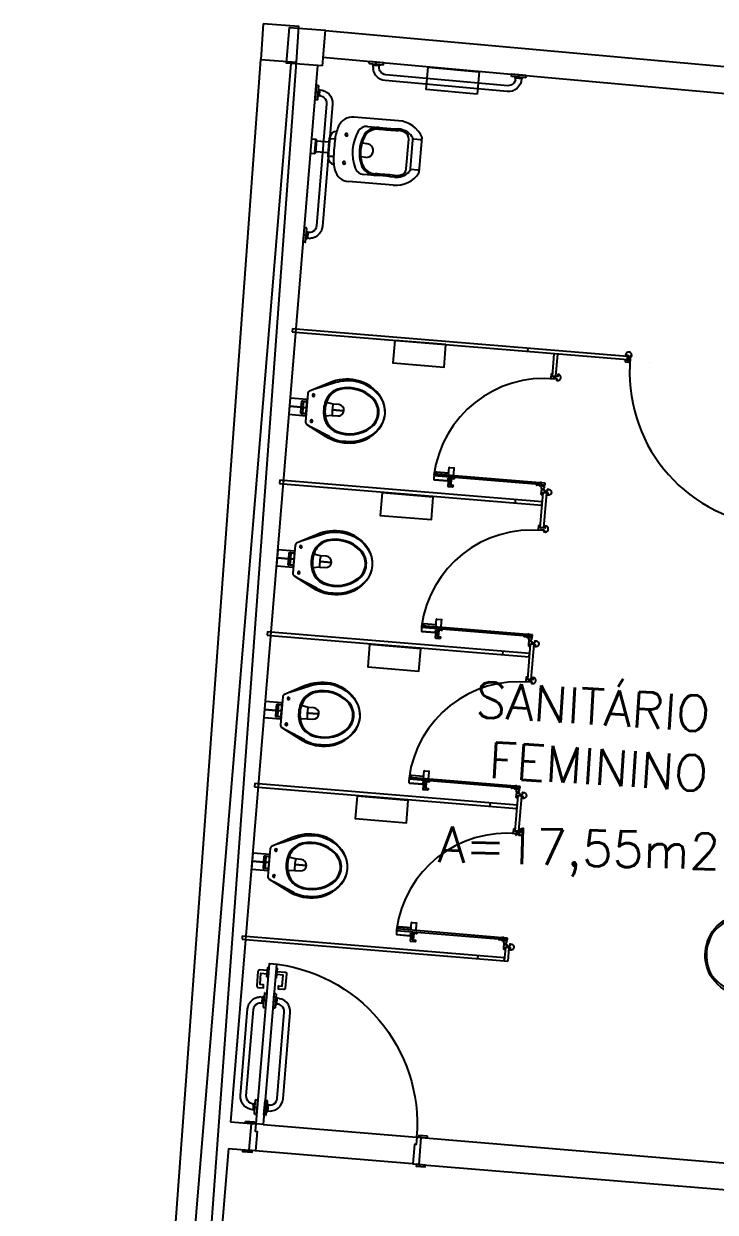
# Model space of a CAD drawing. Extents: x -165 to 137, y 302 to 416.
# Drawn here: x 14.18 to 18.05, y 345.51 to 352.15 of the extents above; entities that cross this region are included whole.
import ezdxf

# ---------------------------------------------------------------- set-up
doc = ezdxf.new("R2010")
doc.units = 0
doc.header["$LTSCALE"] = 0.02
doc.header["$MEASUREMENT"] = 0
doc.linetypes.add('CONTINU', pattern=[0])
doc.linetypes.add('HIDDEN', pattern=[0.375, 0.25, -0.125])
for name, color, linetype in [('AR-ALV-C', 2, 'CONTINUOUS'), ('AR-DIV-SAN', 122, 'CONTINUOUS'), ('AR-EST-CONC-PILAR', 3, 'CONTINUOUS'), ('AR-EST-PIL', 114, 'CONTINUOUS'), ('AR-PIS', 1, 'CONTINUOUS'), ('AR-REV', 2, 'CONTINUOUS'), ('AR-SAN', 7, 'CONTINUOUS'), ('BL-DIV-PRJ', 1, 'HIDDEN'), ('BL-DIV-VT2', 2, 'CONTINUOUS'), ('BL-POR-01', 2, 'CONTINUOUS'), ('BL-POR-02', 1, 'CONTINUOUS'), ('BL-SAN-01', 1, 'CONTINUOUS'), ('BL-SAN-02', 1, 'CONTINUOUS'), ('BL-SAN-03', 1, 'CONTINUOUS'), ('ESTR', 3, 'CONTINUOUS'), ('PORTA', 2, 'CONTINUOUS'), ('TEXTO', 2, 'CONTINUOUS'), ('ÁREA', 2, 'CONTINUOUS')]:
    doc.layers.add(name, color=color, linetype=linetype)
doc.styles.add('UNB-100', font='simplex.shx', dxfattribs={"height": 0.2})

# ---------------------------------------------------------------- blocks, each defined once
blk = doc.blocks.new('lvtr-rv02-p')
at = {"layer": 'BL-SAN-01'}
for points in [[(0, -0.3635, -0.144168), (-0.1293, -0.3244, -0.185604), (-0.226, -0.175, -0.232284), (-0.1936, 0), (0, 0), (0.1936, 0, -0.232284), (0.226, -0.175, -0.185604), (0.1293, -0.3244, -0.144168)], [(0, -0.0248), (-0.1266, -0.0248, 0.424817), (-0.2051, -0.1005), (-0.2051, -0.1305, -0.098986), (0, -0.0877, -0.098986), (0.2051, -0.1305), (0.2051, -0.1005, 0.424817), (0.1266, -0.0248)]]:
    blk.add_lwpolyline(points, format="xyb", close=True, dxfattribs=at)
blk.add_lwpolyline([(0, -0.0204), (-0.1332, -0.0204, 0.414534), (-0.216, -0.114), (-0.216, -0.1469, 0.196692), (-0.1255, -0.3189, 0.143936), (0, -0.3569, 0.143936), (0.1255, -0.3189, 0.196692), (0.216, -0.1469), (0.216, -0.114, 0.414534), (0.1332, -0.0204), (0, -0.0204)], format="xyb", dxfattribs=at)
blk.add_circle((0.0012, -0.1456), 0.0246, dxfattribs=at)
at = {"layer": 'BL-SAN-02'}
for centre, radius in [((-0.1, -0.0552), 0.0181), ((-0.0004, -0.0552), 0.0181), ((0.1, -0.0552), 0.0181), ((0.0012, -0.1456), 0.0355)]:
    blk.add_circle(centre, radius, dxfattribs=at)
blk = doc.blocks.new('pplr01-p')
at = {"layer": 'BL-SAN-01'}
blk.add_lwpolyline([(-0.1435, -0.126), (0.1435, -0.126), (0.1435, 0), (-0.1435, 0), (-0.1435, -0.126)], dxfattribs=at)
blk = doc.blocks.new('baci-rv03-p')
at = {"layer": 'BL-SAN-01', "linetype": 'CONTINU'}
for points in [[(0, 0), (-0.045, 0), (-0.045, -0.0955), (0, -0.0955), (0, -0.075), (-0.0336, -0.075), (-0.0336, -0.0914, -0.414208), (-0.0377, -0.0955, 0.414208), (-0.0336, -0.0914), (-0.0336, -0.075, -0.612706), (-0.0332, -0.066), (0, -0.066)], [(0.045, 0), (0, 0), (0, -0.066), (0.0332, -0.066, -0.612705), (0.0336, -0.075), (0.0336, -0.0914, 0.414214), (0.0377, -0.0955, -0.414214), (0.0336, -0.0914), (0.0336, -0.075), (0, -0.075), (0, -0.0955), (0.045, -0.0955)], [(-0.1765, -0.3568, 0.218885), (-0.0851, -0.5091, 0.307698), (0.0851, -0.5091, 0.220182), (0.1765, -0.3568, 0.14628), (0.1494, -0.212), (0.0928, -0.1044, 0.27842), (0.0781, -0.0955), (-0.0781, -0.0955, 0.278422), (-0.0928, -0.1044), (-0.1495, -0.2122, 0.147871)], [(0.0834, -0.4615, 0.25679), (0.1225, -0.273, 0.250209), (0.0477, -0.1985, 0.148668), (-0.0478, -0.1985, 0.249757), (-0.1225, -0.273, 0.256998), (-0.0834, -0.4615, 0.467142)]]:
    blk.add_lwpolyline(points, format="xyb", close=True, dxfattribs=at)
at = {"layer": 'BL-SAN-02', "linetype": 'Continuous'}
for p, q in [((-0.0319, -0.2418), (-0.0383, -0.2036)), ((0.0319, -0.2418), (0.0383, -0.2036))]:
    blk.add_line(p, q, dxfattribs=at)
at = {"layer": 'BL-SAN-02', "linetype": 'CONTINU'}
for points in [[(0.1081, -0.1337), (0.1505, -0.2363, -0.097347), (0.171, -0.3285, 0.001263), (0.171, -0.3294, -0.230606), (0.0938, -0.4995, -0.360579), (-0.0938, -0.4995, -0.230606), (-0.171, -0.3295, -0.16818), (-0.1505, -0.2363), (-0.106, -0.13)], [(-0.0726, -0.1218, 1), (-0.0726, -0.1349)], [(-0.0726, -0.1349, 1), (-0.0726, -0.1218)], [(0.0726, -0.1218, 1), (0.0726, -0.1349)], [(0.0726, -0.1349, 1), (0.0726, -0.1218)]]:
    blk.add_lwpolyline(points, format="xyb", dxfattribs=at)
blk.add_lwpolyline([(0.0784, -0.4596, 0.252847), (0.119, -0.279, 0.243261), (0.053, -0.2081, 0.174299), (-0.053, -0.2081, 0.243394), (-0.119, -0.2791, 0.252847), (-0.0784, -0.4596, 0.456464)], format="xyb", close=True, dxfattribs=at)
at = {"layer": 'BL-SAN-02', "linetype": 'Continuous', "flags": 128}
for points in [[(0, -0.2397, 0.032093), (-0.0319, -0.2418), (-0.0319, -0.2731, 0.414213), (0, -0.305)], [(0.0319, -0.2732), (0.0319, -0.2418, 0.032092), (0, -0.2397), (0, -0.305, 0.413226)]]:
    blk.add_lwpolyline(points, format="xyb", close=True, dxfattribs=at)
blk = doc.blocks.new('PB 01-P')
at = {"layer": 'BL-POR-01'}
for p, q in [((0.5986, -0.0275), (0.5986, -0.0323)), ((0.5986, -0.0371), (0.5986, -0.0323)), ((0.5987, -0.0273), (0.5991, -0.0269)), ((0.5987, -0.0373), (0.5991, -0.0377)), ((0.6004, -0.0268), (0.5993, -0.0268)), ((0.6004, -0.0378), (0.5993, -0.0378)), ((0.6006, -0.0068), (0.6006, -0.0283)), ((0.6006, -0.027), (0.6006, -0.0323)), ((0.6006, -0.027), (0.6006, -0.0323)), ((0.6034, -0.0283), (0.6006, -0.0283)), ((0.6106, -0.0283), (0.6006, -0.0283)), ((0.6006, -0.0376), (0.6006, -0.0323)), ((0.6006, -0.0376), (0.6006, -0.0323)), ((0.6006, -0.0363), (0.6006, -0.6279)), ((0.6034, -0.0363), (0.6006, -0.0363)), ((0.6106, -0.0363), (0.6006, -0.0363)), ((0.6106, -0.0068), (0.6106, -0.0283)), ((0.6146, -0.0098), (0.6106, -0.0098)), ((0.6106, -0.0098), (0.6106, -0.0283)), ((0.6146, -0.0283), (0.6106, -0.0283)), ((0.6106, -0.0363), (0.6106, -0.6279)), ((0.6146, -0.0363), (0.6106, -0.0363)), ((0.6106, -0.0363), (0.6106, -0.0548)), ((0.6116, -0.0548), (0.6106, -0.0548)), ((0.6146, -0.0283), (0.6136, -0.0283)), ((0.6146, -0.0363), (0.6136, -0.0363)), ((0.6146, -0.0098), (0.6146, -0.0283)), ((0.6146, -0.0098), (0.6261, -0.0098)), ((0.6146, -0.027), (0.6146, -0.0323)), ((0.6146, -0.0376), (0.6146, -0.0323)), ((0.6146, -0.0363), (0.6146, -0.0518)), ((0.6159, -0.0268), (0.6148, -0.0268)), ((0.6159, -0.0378), (0.6148, -0.0378)), ((0.6165, -0.0273), (0.6161, -0.0269)), ((0.6165, -0.0373), (0.6161, -0.0377)), ((0.6166, -0.0275), (0.6166, -0.0323)), ((0.6166, -0.0371), (0.6166, -0.0323)), ((0.6176, -0.0098), (0.6176, -0.0183)), ((0.6355, -0.0098), (0.6355, -0.0218)), ((0.5566, -0.5447), (0.5566, -0.5227)), ((0.5571, -0.5222), (0.5571, -0.5197)), ((0.5571, -0.5452), (0.5571, -0.5222)), ((0.5651, -0.5192), (0.5576, -0.5192)), ((0.6006, -0.5192), (0.5651, -0.5192)), ((0.5651, -0.5192), (0.5651, -0.5192)), ((0.6171, -0.5479), (0.6171, -0.5169)), ((0.6186, -0.5311), (0.6541, -0.5311)), ((0.6186, -0.5479), (0.6186, -0.5311)), ((0.6541, -0.5311), (0.6541, -0.5183)), ((0.6541, -0.5311), (0.6541, -0.5378)), ((0.6546, -0.5178), (0.6616, -0.5178)), ((0.6621, -0.5208), (0.6621, -0.5183)), ((0.6621, -0.5438), (0.6621, -0.5208)), ((0.6626, -0.5433), (0.6626, -0.5213)), ((0.5571, -0.5478), (0.5571, -0.5452)), ((0.6006, -0.5483), (0.5576, -0.5483)), ((0.5886, -0.5483), (0.5886, -0.6163)), ((0.6006, -0.5483), (0.5886, -0.5483)), ((0.5896, -0.5483), (0.5896, -0.6163)), ((0.6006, -0.5483), (0.6006, -0.5503)), ((0.6186, -0.5479), (0.6171, -0.5479)), ((0.6186, -0.5378), (0.6541, -0.5378)), ((0.6186, -0.5469), (0.6616, -0.5469)), ((0.6291, -0.5479), (0.6186, -0.5479)), ((0.6306, -0.6264), (0.6306, -0.5494)), ((0.6621, -0.5464), (0.6621, -0.5438)), ((0.6006, -0.6173), (0.5906, -0.6173)), ((0.6006, -0.6183), (0.5906, -0.6183)), ((0.6006, -0.6183), (0.6006, -0.6163)), ((0.6106, -0.6259), (0.6106, -0.6279)), ((0.6106, -0.6279), (0.6186, -0.6279)), ((0.6186, -0.6279), (0.6291, -0.6279))]:
    blk.add_line(p, q, dxfattribs=at)
at = {"layer": 'BL-POR-01', "extrusion": (0, 0, -1)}
blk.add_line((0.6375, -0.0218), (0.6375, -0.0074), dxfattribs=at)
at = {"layer": 'BL-POR-01'}
for points in [[(0.0121, -0.0112), (0.0121, -0.0065), (0.0096, -0.0079), (0.0096, 0.0079), (0.0121, 0.0065), (0.0121, 0.0097), (0.0161, 0.0097, 0.414214), (0.0166, 0.0102), (0.0166, 0.0107), (0.0155, 0.0107), (0.0155, 0.0122), (0.0206, 0.0122), (0.0206, 0.0107), (0.0196, 0.0107), (0.0196, 0.0102, 0.414214), (0.0201, 0.0097), (0.0221, 0.0097), (0.0221, 0.0157, 1.020821), (-0.0119, 0.015), (0, 0.015), (0, -0.015), (-0.012, -0.015), (-0.0119, -0.0193, 0.414214), (-0.0079, -0.0233), (0.0081, -0.0233, 0.414214), (0.0121, -0.0193), (0.0121, -0.0172)], [(0.6375, -0.0074), (0.6421, -0.0065), (0.6446, -0.0079), (0.6446, 0.0079), (0.6421, 0.0065), (0.6421, 0.0097), (0.6382, 0.0097, -0.414214), (0.6377, 0.0102), (0.6377, 0.0107), (0.6387, 0.0107), (0.6387, 0.0122), (0.6336, 0.0122), (0.6336, 0.0107), (0.6347, 0.0107), (0.6347, 0.0102, -0.414214), (0.6342, 0.0097), (0.6321, 0.0097), (0.6321, 0.0157, -1.020821), (0.6661, 0.015), (0.6542, 0.015), (0.6542, -0.015), (0.6662, -0.015), (0.6661, -0.0193, -0.414214), (0.6621, -0.0233), (0.6461, -0.0233, 0.164993), (0.641, -0.0218), (0.6361, -0.0218)], [(0.5886, -0.6165), (0.5886, -0.6165, -0.414214), (0.5871, -0.615), (0.5871, -0.5513, -0.414214), (0.5886, -0.5498)], [(0.6306, -0.6264), (0.6306, -0.6264, 0.414214), (0.6321, -0.6249), (0.6321, -0.5509, 0.414214), (0.6306, -0.5494)]]:
    blk.add_lwpolyline(points, format="xyb", dxfattribs=at)
at = {"layer": 'BL-POR-01', "color": 1}
blk.add_arc((0.6358, -0.0093), 0.6204, 178.93725, 267.20643, dxfattribs=at)
at = {"layer": 'BL-POR-01'}
for centre, radius, start, end in [((0.5988, -0.0275), 0.0002, 135, 180), ((0.5988, -0.0371), 0.0002, 180, 225), ((0.5993, -0.027), 0.0002, 90, 135), ((0.5993, -0.0376), 0.0002, 225, 270), ((0.6004, -0.027), 0.0002, 0, 90), ((0.6004, -0.0376), 0.0002, 270, 0), ((0.6056, -0.0183), 0.0125, 66.42182, 113.57818), ((0.6116, -0.0518), 0.003, 270, 0), ((0.6148, -0.027), 0.0002, 90, 180), ((0.6148, -0.0376), 0.0002, 180, 270), ((0.6159, -0.027), 0.0002, 45, 90), ((0.6159, -0.0376), 0.0002, 270, 315), ((0.6164, -0.0275), 0.0002, 0, 45), ((0.6164, -0.0275), 0.0002, 0, 45), ((0.6164, -0.0371), 0.0002, 315, 0), ((0.6261, -0.0183), 0.0085, 180, 53.13018), ((0.6261, -0.0183), 0.0085, 303.97649, 90), ((0.6361, -0.0258), 0.004, 90, 143.13018), ((0.6355, -0.0078), 0.002, 270, 0.04821), ((0.5571, -0.5227), 0.0005, 90, 180), ((0.5576, -0.5197), 0.0005, 90, 180), ((0.6118, -0.517), 0.00526, 1.14723, 103.71558), ((0.6546, -0.5183), 0.0005, 90, 180), ((0.6616, -0.5183), 0.0005, 0, 90), ((0.6621, -0.5213), 0.0005, 0, 90), ((0.5571, -0.5447), 0.0005, 180, 270), ((0.5576, -0.5478), 0.0005, 180, 270), ((0.6291, -0.5494), 0.0015, 0, 90), ((0.6616, -0.5464), 0.0005, 270, 0), ((0.6621, -0.5433), 0.0005, 270, 0), ((0.5906, -0.6163), 0.002, 180, 270), ((0.5906, -0.6163), 0.001, 180, 270), ((0.6056, -0.6164), 0.0125, 246.42182, 293.57818), ((0.6291, -0.6263), 0.00152, 269.35036, 0)]:
    blk.add_arc(centre, radius, start, end, dxfattribs=at)
blk = doc.blocks.new('barra80-pne p')
at = {"layer": 'BL-SAN-01', "linetype": 'CONTINU'}
for points in [[(-0.0399, 0), (0.0414, 0)], [(-0.0399, -0.0112), (-0.0399, 0)], [(-0.0008, -0.0132), (-0.0008, 0)], [(0.0008, -0.0132), (0.0008, 0)], [(0.0414, -0.0112), (0.0414, 0)], [(0.8399, 0), (0.7586, 0)], [(0.7586, -0.0112), (0.7586, 0)], [(0.7992, -0.0132), (0.7992, 0)], [(0.8008, -0.0132), (0.8008, 0)], [(0.8399, -0.0112), (0.8399, 0)], [(-0.0399, -0.0112), (-0.0396, -0.0122)], [(-0.0396, -0.0122), (-0.0388, -0.0129)], [(-0.0388, -0.0129), (-0.0378, -0.0132)], [(-0.0378, -0.0132), (-0.0008, -0.0132)], [(-0.0193, -0.0191), (-0.0193, -0.0132)], [(-0.0193, -0.0191), (-0.019, -0.0201)], [(-0.019, -0.0201), (-0.0183, -0.0208)], [(-0.0183, -0.0208), (-0.0173, -0.0211)], [(-0.0173, -0.0211), (0.0185, -0.0211)], [(-0.0159, -0.0211), (-0.0154, -0.0357)], [(-0.0154, -0.0357), (-0.0119, -0.0501)], [(-0.0119, -0.0501), (-0.0054, -0.0639)], [(-0.0054, -0.0639), (0.004, -0.0763)], [(0.0008, -0.0132), (0.0393, -0.0132)], [(0.0171, -0.0303), (0.0171, -0.0211)], [(0.0171, -0.0303), (0.0193, -0.0398)], [(0.0185, -0.0211), (0.0195, -0.0208)], [(0.0193, -0.0398), (0.024, -0.0488)], [(0.0195, -0.0208), (0.0202, -0.0201)], [(0.0202, -0.0201), (0.0205, -0.0191)], [(0.0205, -0.0191), (0.0205, -0.0132)], [(0.024, -0.0488), (0.031, -0.0566)], [(0.031, -0.0566), (0.0395, -0.0622)], [(0.0393, -0.0132), (0.0404, -0.0129)], [(0.0395, -0.0622), (0.0486, -0.0655)], [(0.0404, -0.0129), (0.0411, -0.0122)], [(0.0411, -0.0122), (0.0414, -0.0112)], [(0.0486, -0.0655), (0.0577, -0.0665)], [(0.7423, -0.0665), (0.7514, -0.0655)], [(0.7514, -0.0655), (0.7605, -0.0622)], [(0.7589, -0.0122), (0.7586, -0.0112)], [(0.7596, -0.0129), (0.7589, -0.0122)], [(0.7607, -0.0132), (0.7596, -0.0129)], [(0.7605, -0.0622), (0.769, -0.0566)], [(0.7992, -0.0132), (0.7607, -0.0132)], [(0.769, -0.0566), (0.776, -0.0488)], [(0.7795, -0.0191), (0.7795, -0.0132)], [(0.7795, -0.0191), (0.7798, -0.0201)], [(0.7798, -0.0201), (0.7805, -0.0208)], [(0.7805, -0.0208), (0.7815, -0.0211)], [(0.7815, -0.0211), (0.8173, -0.0211)], [(0.7829, -0.0303), (0.7829, -0.0211)], [(0.796, -0.0763), (0.8054, -0.0639)], [(0.8378, -0.0132), (0.8008, -0.0132)], [(0.8054, -0.0639), (0.8119, -0.0501)], [(0.8119, -0.0501), (0.8143, -0.0404)], [(0.8155, -0.0319), (0.8159, -0.0211)], [(0.8173, -0.0211), (0.8183, -0.0208)], [(0.8183, -0.0208), (0.819, -0.0201)], [(0.819, -0.0201), (0.8193, -0.0191)], [(0.8193, -0.0191), (0.8193, -0.0132)], [(0.8388, -0.0129), (0.8378, -0.0132)], [(0.8396, -0.0122), (0.8388, -0.0129)], [(0.8399, -0.0112), (0.8396, -0.0122)], [(0.004, -0.0763), (0.0158, -0.0864)], [(0.0158, -0.0864), (0.0291, -0.0938)], [(0.0291, -0.0938), (0.0433, -0.0981)], [(0.0433, -0.0981), (0.0577, -0.0995)], [(0.0577, -0.0665), (0.7423, -0.0665)], [(0.0577, -0.0995), (0.7423, -0.0995)], [(0.7423, -0.0995), (0.7567, -0.0981)], [(0.7567, -0.0981), (0.7709, -0.0938)], [(0.7709, -0.0938), (0.7842, -0.0864)], [(0.7842, -0.0864), (0.796, -0.0763)]]:
    blk.add_lwpolyline(points, dxfattribs=at)
at = {"layer": 'BL-SAN-01', "linetype": 'Continuous'}
for points in [[(0.776, -0.0488), (0.7797, -0.0424)], [(0.7797, -0.0424), (0.782, -0.0361)], [(0.782, -0.0361), (0.7829, -0.0303)], [(0.8155, -0.0319), (0.8143, -0.0404)]]:
    blk.add_lwpolyline(points, dxfattribs=at)
at = {"layer": 'BL-SAN-02', "linetype": 'CONTINU'}
for points in [[(-0.0193, -0.0191), (0.0205, -0.0191)], [(-0.0008, -0.003), (0.0008, -0.003)], [(0.7795, -0.0191), (0.8193, -0.0191)], [(0.8008, -0.003), (0.7992, -0.003)]]:
    blk.add_lwpolyline(points, dxfattribs=at)
blk = doc.blocks.new('brra-ap01-p')
at = {"layer": 'BL-POR-02', "color": 1, "linetype": 'CONTINU'}
for points in [[(-0.3399, 0), (-0.2586, 0)], [(-0.3399, -0.0112), (-0.3399, 0)], [(-0.3399, -0.0112), (-0.3396, -0.0122)], [(-0.3396, -0.0122), (-0.3388, -0.0129)], [(-0.3388, -0.0129), (-0.3378, -0.0132)], [(-0.3378, -0.0132), (-0.3008, -0.0132)], [(-0.3193, -0.0191), (-0.3193, -0.0132)], [(-0.3193, -0.0191), (-0.2795, -0.0191)], [(-0.3193, -0.0191), (-0.319, -0.0201)], [(-0.319, -0.0201), (-0.3183, -0.0208)], [(-0.3183, -0.0208), (-0.3173, -0.0211)], [(-0.3173, -0.0211), (-0.2815, -0.0211)], [(-0.3159, -0.0211), (-0.3154, -0.0357)], [(-0.3154, -0.0357), (-0.3119, -0.0501)], [(-0.3119, -0.0501), (-0.3054, -0.0639)], [(-0.3054, -0.0639), (-0.296, -0.0763)], [(-0.3008, -0.0132), (-0.3008, 0)], [(-0.3008, -0.003), (-0.2992, -0.003)], [(-0.2992, -0.0132), (-0.2992, 0)], [(-0.2992, -0.0132), (-0.2607, -0.0132)], [(-0.2829, -0.0303), (-0.2829, -0.0211)], [(-0.2829, -0.0303), (-0.2807, -0.0398)], [(-0.2815, -0.0211), (-0.2805, -0.0208)], [(-0.2807, -0.0398), (-0.276, -0.0488)], [(-0.2805, -0.0208), (-0.2798, -0.0201)], [(-0.2798, -0.0201), (-0.2795, -0.0191)], [(-0.2795, -0.0191), (-0.2795, -0.0132)], [(-0.276, -0.0488), (-0.269, -0.0566)], [(-0.269, -0.0566), (-0.2605, -0.0622)], [(-0.2607, -0.0132), (-0.2596, -0.0129)], [(-0.2605, -0.0622), (-0.2514, -0.0655)], [(-0.2596, -0.0129), (-0.2589, -0.0122)], [(-0.2589, -0.0122), (-0.2586, -0.0112)], [(-0.2586, -0.0112), (-0.2586, 0)], [(-0.2514, -0.0655), (-0.2423, -0.0665)], [(0.2423, -0.0665), (0.2514, -0.0655)], [(0.2514, -0.0655), (0.2605, -0.0622)], [(0.3399, 0), (0.2586, 0)], [(0.2586, -0.0112), (0.2586, 0)], [(0.2589, -0.0122), (0.2586, -0.0112)], [(0.2596, -0.0129), (0.2589, -0.0122)], [(0.2607, -0.0132), (0.2596, -0.0129)], [(0.2605, -0.0622), (0.269, -0.0566)], [(0.2992, -0.0132), (0.2607, -0.0132)], [(0.269, -0.0566), (0.276, -0.0488)], [(0.276, -0.0488), (0.2797, -0.0424)], [(0.2795, -0.0191), (0.2795, -0.0132)], [(0.2795, -0.0191), (0.3193, -0.0191)], [(0.2795, -0.0191), (0.2798, -0.0201)], [(0.2797, -0.0424), (0.282, -0.0361)], [(0.2798, -0.0201), (0.2805, -0.0208)], [(0.2805, -0.0208), (0.2815, -0.0211)], [(0.2815, -0.0211), (0.3173, -0.0211)], [(0.282, -0.0361), (0.2829, -0.0303)], [(0.2829, -0.0303), (0.2829, -0.0211)], [(0.296, -0.0763), (0.3054, -0.0639)], [(0.2992, -0.0132), (0.2992, 0)], [(0.3008, -0.003), (0.2992, -0.003)], [(0.3008, -0.0132), (0.3008, 0)], [(0.3378, -0.0132), (0.3008, -0.0132)], [(0.3054, -0.0639), (0.3119, -0.0501)], [(0.3119, -0.0501), (0.3143, -0.0404)], [(0.3155, -0.0319), (0.3143, -0.0404)], [(0.3155, -0.0319), (0.3159, -0.0211)], [(0.3173, -0.0211), (0.3183, -0.0208)], [(0.3183, -0.0208), (0.319, -0.0201)], [(0.319, -0.0201), (0.3193, -0.0191)], [(0.3193, -0.0191), (0.3193, -0.0132)], [(0.3388, -0.0129), (0.3378, -0.0132)], [(0.3396, -0.0122), (0.3388, -0.0129)], [(0.3399, -0.0112), (0.3396, -0.0122)], [(0.3399, -0.0112), (0.3399, 0)], [(-0.296, -0.0763), (-0.2842, -0.0864)], [(-0.2842, -0.0864), (-0.2709, -0.0938)], [(-0.2709, -0.0938), (-0.2567, -0.0981)], [(-0.2567, -0.0981), (-0.2423, -0.0995)], [(-0.2423, -0.0665), (0.2423, -0.0665)], [(-0.2423, -0.0995), (0.2423, -0.0995)], [(0.2423, -0.0995), (0.2567, -0.0981)], [(0.2567, -0.0981), (0.2709, -0.0938)], [(0.2709, -0.0938), (0.2842, -0.0864)], [(0.2842, -0.0864), (0.296, -0.0763)]]:
    blk.add_lwpolyline(points, dxfattribs=at)
blk = doc.blocks.new('PB 02-P')
at = {"layer": 'BL-POR-01'}
for p, q in [((0.0011, -0.0122), (0.0031, -0.0112)), ((0.0011, -0.0122), (0.0011, -0.0162)), ((0.0011, -0.0162), (0.0031, -0.0172)), ((0.8386, -0.0275), (0.8386, -0.0323)), ((0.8386, -0.0371), (0.8386, -0.0323)), ((0.8387, -0.0273), (0.8391, -0.0269)), ((0.8387, -0.0373), (0.8391, -0.0377)), ((0.8404, -0.0268), (0.8393, -0.0268)), ((0.8404, -0.0378), (0.8393, -0.0378)), ((0.8406, -0.0068), (0.8406, -0.0283)), ((0.8406, -0.027), (0.8406, -0.0323)), ((0.8406, -0.027), (0.8406, -0.0323)), ((0.8434, -0.0283), (0.8406, -0.0283)), ((0.8506, -0.0283), (0.8406, -0.0283)), ((0.8406, -0.0376), (0.8406, -0.0323)), ((0.8406, -0.0376), (0.8406, -0.0323)), ((0.8406, -0.0363), (0.8406, -0.8679)), ((0.8434, -0.0363), (0.8406, -0.0363)), ((0.8506, -0.0363), (0.8406, -0.0363)), ((0.8506, -0.0068), (0.8506, -0.0283)), ((0.8546, -0.0098), (0.8506, -0.0098)), ((0.8506, -0.0098), (0.8506, -0.0283)), ((0.8546, -0.0283), (0.8506, -0.0283)), ((0.8506, -0.0363), (0.8506, -0.8679)), ((0.8546, -0.0363), (0.8506, -0.0363)), ((0.8506, -0.0363), (0.8506, -0.0598)), ((0.8546, -0.0283), (0.8536, -0.0283)), ((0.8546, -0.0363), (0.8536, -0.0363)), ((0.8546, -0.0098), (0.8546, -0.0283)), ((0.8546, -0.0098), (0.8661, -0.0098)), ((0.8546, -0.027), (0.8546, -0.0323)), ((0.8546, -0.0376), (0.8546, -0.0323)), ((0.8546, -0.0363), (0.8546, -0.0518)), ((0.8559, -0.0268), (0.8548, -0.0268)), ((0.8559, -0.0378), (0.8548, -0.0378)), ((0.8565, -0.0273), (0.8561, -0.0269)), ((0.8565, -0.0373), (0.8561, -0.0377)), ((0.8566, -0.0275), (0.8566, -0.0323)), ((0.8566, -0.0371), (0.8566, -0.0323)), ((0.8576, -0.0098), (0.8576, -0.0183)), ((0.8755, -0.0098), (0.8755, -0.0219)), ((0.7966, -0.7847), (0.7966, -0.7627)), ((0.7971, -0.7622), (0.7971, -0.7597)), ((0.7971, -0.7852), (0.7971, -0.7622)), ((0.7971, -0.7878), (0.7971, -0.7852)), ((0.8051, -0.7592), (0.7976, -0.7592)), ((0.8406, -0.7883), (0.7976, -0.7883)), ((0.8406, -0.7592), (0.8051, -0.7592)), ((0.8051, -0.7592), (0.8051, -0.7592)), ((0.8286, -0.7883), (0.8286, -0.8563)), ((0.8406, -0.7883), (0.8286, -0.7883)), ((0.8296, -0.7883), (0.8296, -0.8563)), ((0.8406, -0.7883), (0.8406, -0.7903)), ((0.8571, -0.7879), (0.8571, -0.7569)), ((0.8586, -0.7879), (0.8571, -0.7879)), ((0.8586, -0.7711), (0.8941, -0.7711)), ((0.8586, -0.7879), (0.8586, -0.7711)), ((0.8586, -0.7778), (0.8941, -0.7778)), ((0.8586, -0.7869), (0.9016, -0.7869)), ((0.8691, -0.7879), (0.8586, -0.7879)), ((0.8706, -0.8664), (0.8706, -0.7894)), ((0.8941, -0.7711), (0.8941, -0.7583)), ((0.8941, -0.7711), (0.8941, -0.7778)), ((0.8946, -0.7578), (0.9016, -0.7578)), ((0.9021, -0.7608), (0.9021, -0.7583)), ((0.9021, -0.7838), (0.9021, -0.7608)), ((0.9021, -0.7864), (0.9021, -0.7838)), ((0.9026, -0.7833), (0.9026, -0.7613)), ((0.8406, -0.8573), (0.8306, -0.8573)), ((0.8406, -0.8583), (0.8306, -0.8583)), ((0.8406, -0.8583), (0.8406, -0.8563)), ((0.8506, -0.8659), (0.8506, -0.8679)), ((0.8506, -0.8679), (0.8586, -0.8679)), ((0.8586, -0.8679), (0.8691, -0.8679))]:
    blk.add_line(p, q, dxfattribs=at)
at = {"layer": 'BL-POR-01', "extrusion": (0, 0, -1)}
blk.add_line((0.8775, -0.0218), (0.8775, -0.0074), dxfattribs=at)
at = {"layer": 'BL-POR-01'}
for points in [[(0.0031, -0.0112), (0.0121, -0.0112), (0.0121, -0.0065), (0.0096, -0.0079), (0.0096, 0.0079), (0.0121, 0.0065), (0.0121, 0.0097), (0.0161, 0.0097, 0.414214), (0.0166, 0.0102), (0.0166, 0.0107), (0.0155, 0.0107), (0.0155, 0.0122), (0.0206, 0.0122), (0.0206, 0.0107), (0.0196, 0.0107), (0.0196, 0.0102, 0.414214), (0.0201, 0.0097), (0.0221, 0.0097), (0.0221, 0.0157, 1.020821), (-0.0119, 0.015), (0, 0.015), (0, -0.015), (-0.012, -0.015), (-0.0119, -0.0193, 0.414214), (-0.0079, -0.0233), (0.0081, -0.0233, 0.414214), (0.0121, -0.0193), (0.0121, -0.0172), (0.0031, -0.0172)], [(0.8775, -0.0074), (0.8821, -0.0065), (0.8846, -0.0079), (0.8846, 0.0079), (0.8821, 0.0065), (0.8821, 0.0097), (0.8782, 0.0097, -0.414214), (0.8777, 0.0102), (0.8777, 0.0107), (0.8787, 0.0107), (0.8787, 0.0122), (0.8736, 0.0122), (0.8736, 0.0107), (0.8747, 0.0107), (0.8747, 0.0102, -0.414214), (0.8742, 0.0097), (0.8721, 0.0097), (0.8721, 0.0157, -1.020821), (0.9061, 0.015), (0.8942, 0.015), (0.8942, -0.015), (0.9062, -0.015), (0.9061, -0.0193, -0.414214), (0.9021, -0.0233), (0.8861, -0.0233, 0.164993), (0.881, -0.0218), (0.8761, -0.0218)], [(0.8286, -0.8565), (0.8286, -0.8565, -0.414214), (0.8271, -0.855), (0.8271, -0.7913, -0.414214), (0.8286, -0.7898)], [(0.8706, -0.8664), (0.8706, -0.8664, 0.414214), (0.8721, -0.8649), (0.8721, -0.7909, 0.414214), (0.8706, -0.7894)]]:
    blk.add_lwpolyline(points, format="xyb", dxfattribs=at)
for centre, radius, start, end in [((0.8753, -0.0095), 0.8599, 179.21987, 268.01895), ((0.8388, -0.0275), 0.0002, 135, 180), ((0.8388, -0.0371), 0.0002, 180, 225), ((0.8393, -0.027), 0.0002, 90, 135), ((0.8393, -0.0376), 0.0002, 225, 270), ((0.8404, -0.027), 0.0002, 0, 90), ((0.8404, -0.0376), 0.0002, 270, 0), ((0.8456, -0.0183), 0.0125, 66.42182, 113.57818), ((0.8438, -0.0523), 0.0108, 316.19856, 2.68935), ((0.8548, -0.027), 0.0002, 90, 180), ((0.8548, -0.0376), 0.0002, 180, 270), ((0.8559, -0.027), 0.0002, 45, 90), ((0.8559, -0.0376), 0.0002, 270, 315), ((0.8564, -0.0275), 0.0002, 0, 45), ((0.8564, -0.0275), 0.0002, 0, 45), ((0.8564, -0.0371), 0.0002, 315, 0), ((0.8661, -0.0183), 0.0085, 180, 53.13018), ((0.8661, -0.0183), 0.0085, 303.97649, 90), ((0.8761, -0.0258), 0.004, 90, 143.13018), ((0.8755, -0.0078), 0.002, 270, 0.04821), ((0.7971, -0.7627), 0.0005, 90, 180), ((0.7971, -0.7847), 0.0005, 180, 270), ((0.7976, -0.7597), 0.0005, 90, 180), ((0.7976, -0.7878), 0.0005, 180, 270), ((0.8518, -0.757), 0.00526, 1.14723, 103.71558), ((0.8691, -0.7894), 0.0015, 0, 90), ((0.8946, -0.7583), 0.0005, 90, 180), ((0.9016, -0.7583), 0.0005, 0, 90), ((0.9016, -0.7864), 0.0005, 270, 0), ((0.9021, -0.7613), 0.0005, 0, 90), ((0.9021, -0.7833), 0.0005, 270, 0), ((0.8306, -0.8563), 0.002, 180, 270), ((0.8306, -0.8563), 0.001, 180, 270), ((0.8456, -0.8564), 0.0125, 246.42182, 293.57818), ((0.8691, -0.8663), 0.00152, 269.35036, 0)]:
    blk.add_arc(centre, radius, start, end, dxfattribs=at)
at = {"layer": 'BL-POR-01', "xscale": -1, "rotation": 270}
blk.add_blockref('brra-ap01-p', (0.8406, -0.4071), dxfattribs=at)
blk = doc.blocks.new('pm03-p')
at = {"layer": 'PORTA', "color": 1}
for points in [[(-0.074, 1.009), (-0.118, 1.009, 0.414214), (-0.127, 1), (-0.127, 0.92, 0.414214), (-0.118, 0.911), (-0.089, 0.911), (-0.089, 0.929), (-0.109, 0.929), (-0.109, 0.991), (-0.074, 0.991)], [(-0.02, 1.009), (0.024, 1.009, -0.414214), (0.033, 1), (0.033, 0.92, -0.414214), (0.024, 0.911), (-0.005, 0.911), (-0.005, 0.929), (0.015, 0.929), (0.015, 0.991), (-0.02, 0.991)]]:
    blk.add_lwpolyline(points, format="xyb", dxfattribs=at)
for points in [[(-0.067, 1.026), (-0.067, 0.974), (-0.074, 0.974), (-0.074, 1.026)], [(-0.027, 1.026), (-0.027, 0.974), (-0.02, 0.974), (-0.02, 1.026)]]:
    blk.add_lwpolyline(points, close=True, dxfattribs=at)
at = {"layer": 'PORTA'}
for points in [[(-0.067, 1.05), (-0.067, 0.15), (-0.027, 0.15), (-0.027, 1.05)], [(-0.988, 0.161), (-0.938, 0.161), (-0.938, 0.151), (-0.988, 0.151)], [(-0.928, 0.15), (-0.928, 0.109), (-0.918, 0.109), (-0.918, 0), (-0.953, 0), (-0.953, 0.15)], [(-0.026, 0.15), (-0.026, 0.109), (-0.036, 0.109), (-0.036, 0), (-0.001, 0), (-0.001, 0.15)], [(0.034, 0.161), (-0.016, 0.161), (-0.016, 0.151), (0.034, 0.151)], [(-0.988, -0.001), (-0.938, -0.001), (-0.938, -0.011), (-0.988, -0.011)], [(0.034, -0.001), (-0.016, -0.001), (-0.016, -0.011), (0.034, -0.011)]]:
    blk.add_lwpolyline(points, close=True, dxfattribs=at)
at = {"layer": 'PORTA', "color": 1}
blk.add_arc((-0.027, 0.15), 0.9, 90, 180, dxfattribs=at)
blk = doc.blocks.new('dg 01-p')
at = {"layer": 'BL-DIV-PRJ'}
for p, q in [((-1.3, -0.01), (-1.3, 0.01)), ((0.02, 0.01), (0, 0.01)), ((0.02, -0.01), (0.02, 0.01)), ((0.02, -0.01), (0, -0.01))]:
    blk.add_line(p, q, dxfattribs=at)
at = {"layer": 'BL-DIV-VT2'}
for p, q in [((-1.45, 0.01), (-1.45, -0.01)), ((0, 0.01), (-1.45, 0.01)), ((0, -0.01), (0, 0.01)), ((0, -0.01), (0, 0.01)), ((0, -0.01), (-1.45, -0.01))]:
    blk.add_line(p, q, dxfattribs=at)
blk = doc.blocks.new('dg 04-p')
at = {"layer": 'BL-DIV-VT2'}
for p, q in [((-0.075, 0.01), (-0.075, -0.01)), ((0, 0.01), (-0.075, 0.01)), ((0, -0.01), (0, 0.01)), ((0, -0.01), (0, 0.01)), ((0, -0.01), (-0.075, -0.01))]:
    blk.add_line(p, q, dxfattribs=at)
blk = doc.blocks.new('dg 02-p')
at = {"layer": 'BL-DIV-PRJ'}
for p, q in [((-1.3, -0.01), (-1.3, 0.01)), ((0.02, 0.01), (0, 0.01)), ((0.02, -0.01), (0.02, 0.01)), ((0.02, -0.01), (0, -0.01))]:
    blk.add_line(p, q, dxfattribs=at)
at = {"layer": 'BL-DIV-VT2'}
for p, q in [((-1.86, 0.01), (-1.86, -0.01)), ((0, 0.01), (-1.86, 0.01)), ((0, -0.01), (0, 0.01)), ((0, -0.01), (0, 0.01)), ((0, -0.01), (-1.86, -0.01))]:
    blk.add_line(p, q, dxfattribs=at)
blk = doc.blocks.new('dg 05-p')
at = {"layer": 'BL-DIV-VT2'}
for p, q in [((-0.125, 0.01), (-0.125, -0.01)), ((0, 0.01), (-0.125, 0.01)), ((0, -0.01), (0, 0.01)), ((0, -0.01), (0, 0.01)), ((0, -0.01), (-0.125, -0.01))]:
    blk.add_line(p, q, dxfattribs=at)
blk = doc.blocks.new('dg 06-p')
at = {"layer": 'BL-DIV-VT2'}
for p, q in [((-0.195, 0.01), (-0.195, -0.01)), ((0, 0.01), (-0.195, 0.01)), ((0, -0.01), (0, 0.01)), ((0, -0.01), (0, 0.01)), ((0, -0.01), (-0.195, -0.01))]:
    blk.add_line(p, q, dxfattribs=at)
blk = doc.blocks.new('baci-vg03-p')
at = {"layer": 'BL-SAN-01'}
for p, q in [((-0.04, 0), (-0.04, -0.023)), ((0.04, 0), (0.04, -0.023)), ((-0.038, -0.025), (-0.035, -0.025)), ((-0.035, -0.025), (0.035, -0.025)), ((-0.035, -0.025), (-0.035, -0.028)), ((-0.033, -0.03), (0.033, -0.03)), ((-0.03, -0.1), (-0.03, -0.03)), ((0.03, -0.1), (0.03, -0.03)), ((0.035, -0.025), (0.038, -0.025)), ((0.035, -0.025), (0.035, -0.028)), ((0.0298, -0.1), (-0.0298, -0.1))]:
    blk.add_line(p, q, dxfattribs=at)
at = {"layer": 'BL-SAN-01', "linetype": 'Continuous'}
for p, q in [((-0.0532, -0.1), (-0.0402, -0.1)), ((-0.0402, -0.1), (0.0532, -0.1)), ((-0.1809, -0.4765), (-0.1809, -0.2254)), ((0.1809, -0.4765), (0.1809, -0.2255)), ((-0.0953, -0.6148), (0.0975, -0.6148))]:
    blk.add_line(p, q, dxfattribs=at)
at = {"layer": 'BL-SAN-01'}
for centre, start, end in [((-0.038, -0.023), 180, 270), ((-0.033, -0.028), 180, 270), ((0.033, -0.028), 270, 0), ((0.038, -0.023), 270, 0)]:
    blk.add_arc(centre, 0.002, start, end, dxfattribs=at)
at = {"layer": 'BL-SAN-01', "linetype": 'Continuous'}
for centre, radius, start, end in [((-0.0413, -0.3805), 0.2499, 92.04088, 109.13221), ((-0.0532, -0.1402), 0.0402, 90, 174.00426), ((0, -1.5327), 1.4029, 87.9491, 92.05076), ((0.0414, -0.3801), 0.2495, 70.88184, 87.97315), ((0.0532, -0.1402), 0.0402, 5.99119, 90), ((-0.0952, -0.2254), 0.0858, 109.08551, 180.00014), ((0.0952, -0.2254), 0.0858, 359.94892, 70.99774), ((-0.0246, -0.4765), 0.1564, 180.00003, 241.26271), ((0.0246, -0.4765), 0.1563, 297.76971, 0.00982)]:
    blk.add_arc(centre, radius, start, end, dxfattribs=at)
at = {"layer": 'BL-SAN-02', "linetype": 'Continuous'}
for p, q in [((-0.0491, -0.1309), (-0.0491, -0.1089)), ((0.0491, -0.1309), (0.0491, -0.1089)), ((-0.0814, -0.5648), (0.0814, -0.5648))]:
    blk.add_line(p, q, dxfattribs=at)
for centre, radius, start, end in [((-0.0402, -0.1089), 0.00894, 90, 179.9998), ((0.0402, -0.1089), 0.00894, 0.00023, 90), ((-0.0811, -0.305), 0.0536, 114.96038, 180.90599), ((0, -0.4792), 0.2457, 65.03976, 114.9603), ((0.0811, -0.305), 0.0536, 359.09553, 65.04137), ((-5.5446, -0.3914), 5.4106, 359.07188, 0.90608), ((5.5446, -0.3914), 5.4106, 179.09372, 180.92795), ((-0.032, -0.4808), 0.1027, 179.05412, 228.61163), ((0.032, -0.4807), 0.1028, 311.37067, 0.92819), ((-0.0814, -0.5369), 0.0279, 228.4991, 270), ((0.0814, -0.5369), 0.0279, 270, 311.37076)]:
    blk.add_arc(centre, radius, start, end, dxfattribs=at)
at = {"layer": 'BL-SAN-03', "linetype": 'Continuous'}
for p, q in [((-0.0384, -0.31), (-0.0384, -0.2818)), ((0.0384, -0.311), (0.0384, -0.2818)), ((-0.0849, -0.6048), (-0.0849, -0.569)), ((-0.0836, -0.5408), (0.0836, -0.5408)), ((0.0849, -0.6048), (0.0849, -0.569))]:
    blk.add_line(p, q, dxfattribs=at)
for centre, radius, start, end in [((-0.0786, -0.1919), 0.0076, 90, 270), ((-0.0786, -0.1919), 0.0076, 270, 90), ((0.0786, -0.1919), 0.0076, 90, 270), ((0.0786, -0.1919), 0.0076, 270, 90), ((-0.0447, -0.37), 0.0894, 112.26322, 180.26115), ((-0.042, -0.369), 0.0831, 110.80986, 180.23352), ((0, -0.4792), 0.2073, 67.73683, 112.26321), ((0, -0.4789), 0.2008, 69.14008, 110.8704), ((0, -0.31), 0.0384, 180, 0.00001), ((0.042, -0.369), 0.0831, 359.76641, 69.21544), ((0.0447, -0.37), 0.0894, 359.77722, 67.73687), ((-5.5446, -0.3914), 5.4195, 359.07203, 0.23393), ((5.5445, -0.3915), 5.4195, 179.76594, 180.92783), ((-0.032, -0.4807), 0.0938, 179.07185, 203.72726), ((-0.0837, -0.5035), 0.0373, 203.66951, 270.13976), ((0.0837, -0.5034), 0.0374, 269.90134, 336.39849), ((0.0322, -0.4808), 0.0936, 336.29779, 0.95316), ((-0.0903, -0.569), 0.00536, 0.00288, 74.76664), ((0.0903, -0.569), 0.00536, 105.1484, 179.99658), ((-0.0949, -0.6048), 0.01, 241.1501, 0.11164), ((0.0949, -0.6048), 0.01, 180.0009, 270.20781)]:
    blk.add_arc(centre, radius, start, end, dxfattribs=at)

msp = doc.modelspace()

# ---------------------------------------------------------------- linework, layer by layer
at = {"layer": 'AR-ALV-C'}
for p, q in [((14.1839, 333.787), (15.5079, 351.9464)), ((14.3906, 333.8722), (15.7074, 351.9318))]:
    msp.add_line(p, q, dxfattribs=at)
at = {"layer": 'AR-EST-CONC-PILAR'}
msp.add_lwpolyline([(15.5225, 352.1459), (15.5079, 351.9464), (15.7074, 351.9318), (15.7219, 352.1313), (15.5225, 352.1459)], dxfattribs=at)
at = {"layer": 'AR-EST-PIL'}
msp.add_lwpolyline([(15.8511, 351.91), (15.6518, 351.9264), (15.6682, 352.1257), (15.8675, 352.1093)], close=True, dxfattribs=at)
at = {"layer": 'AR-PIS'}
for p, q in [((15.5211, 345.9953), (16.3782, 345.9245)), ((16.3569, 345.7758), (15.4779, 345.8484))]:
    msp.add_line(p, q, dxfattribs=at)
at = {"layer": 'AR-REV'}
for p, q in [((15.3394, 346.0103), (15.4554, 346.0008)), ((16.4041, 345.9224), (18.2502, 345.7687)), ((15.3271, 345.8608), (15.443, 345.8513)), ((16.3918, 345.7729), (18.4943, 345.5982))]:
    msp.add_line(p, q, dxfattribs=at)
for points in [[(15.8695, 352.1091), (21.4882, 351.6023)], [(15.856, 351.9597), (18.7865, 351.6954)], [(15.6767, 351.9244), (14.9944, 343.6524)], [(15.8262, 351.912), (15.3394, 346.0103)], [(15.3271, 345.8608), (15.2408, 344.8154), (15.3406, 344.8072)]]:
    msp.add_lwpolyline(points, dxfattribs=at)
at = {"layer": 'BL-DIV-VT2'}
msp.add_line((17.678, 350.2543), (17.6781, 350.2543), dxfattribs=at)
at = {"layer": 'ESTR'}
msp.add_lwpolyline([(15.8511, 351.91), (15.6518, 351.9264), (15.6682, 352.1257), (15.8675, 352.1093)], close=True, dxfattribs=at)

# ---------------------------------------------------------------- block references
at = {"layer": 'AR-DIV-SAN'}
for name, p, rotation in [('baci-vg03-p', (15.7891, 351.463), 85.28472549041537), ('dg 02-p', (15.7041, 350.4322), 175.284805503588), ('dg 05-p', (17.148, 350.1768), 265.287521608163), ('dg 01-p', (15.6343, 349.5851), 175.284816453716), ('dg 06-p', (17.0943, 349.5248), 85.29905544192953), ('dg 01-p', (15.5644, 348.7379), 175.284816453716), ('dg 06-p', (17.0244, 348.6777), 85.29905544192953), ('dg 01-p', (15.4945, 347.8907), 175.284816453716), ('dg 06-p', (16.9545, 347.8306), 85.29905544192953), ('dg 01-p', (15.4242, 347.0387), 175.284816453716), ('dg 04-p', (16.8852, 346.9833), 84.82975264781827)]:
    msp.add_blockref(name, p, dxfattribs=dict(at, rotation=rotation))
at = {"layer": 'AR-SAN', "xscale": -1}
for name, p, rotation in [('barra80-pne p', (16.9516, 351.8609), 354.8452276645581), ('pplr01-p', (16.5863, 351.8903), 354.8452276645582), ('barra80-pne p', (15.8149, 351.7619), 85.28513362325641)]:
    msp.add_blockref(name, p, dxfattribs=dict(at, rotation=rotation))
at = {"layer": 'AR-SAN'}
for name, p, rotation in [('pplr01-p', (16.3894, 350.2392), 175.2852430609535), ('baci-rv03-p', (15.6692, 350.0086), 85.28524306095265), ('pplr01-p', (16.3191, 349.3871), 175.2852430609535), ('baci-rv03-p', (15.5993, 349.1615), 85.28524306095265), ('pplr01-p', (16.2493, 348.54), 175.2852430609535), ('baci-rv03-p', (15.5295, 348.3144), 85.28524306095265), ('pplr01-p', (16.1794, 347.6928), 175.2852430609535), ('baci-rv03-p', (15.4596, 347.4672), 85.28524306095265), ('lvtr-rv02-p', (18.3549, 346.9301), 264.8245691814098)]:
    msp.add_blockref(name, p, dxfattribs=dict(at, rotation=rotation))
at = {"layer": 'BL-POR-01'}
for name, p, rotation in [('PB 02-P', (17.5578, 350.2793), 355.2848053119619), ('PB 01-P', (17.153, 350.1764), 265.2852430609527), ('PB 01-P', (17.0831, 349.3293), 265.2852430609527), ('PB 01-P', (17.0133, 348.4822), 265.2852430609527), ('PB 01-P', (16.9434, 347.635), 265.2852430609527), ('brra-ap01-p', (15.5536, 346.3879), 85.27793004589981)]:
    msp.add_blockref(name, p, dxfattribs=dict(at, rotation=rotation))
at = {"layer": 'BL-POR-01', "xscale": -1}
for name, p, rotation in [('pm03-p', (15.443, 345.8513), 355.2825596099689), ('brra-ap01-p', (15.5137, 346.3912), 265.2789897628069)]:
    msp.add_blockref(name, p, dxfattribs=dict(at, rotation=rotation))

# ---------------------------------------------------------------- texts
at = {"layer": 'TEXTO', "insert": (16.7648, 348.4686), "char_height": 0.2, "width": 1.398722, "attachment_point": 1, "rotation": 356.3466, "style": 'UNB-100'}
msp.add_mtext('\\pi-0.048258;SANITÁRIO \\P\\pi0.04698;FEMININO', dxfattribs=at)
at = {"layer": 'ÁREA', "insert": (16.5021, 347.6618), "char_height": 0.2, "width": 1.398722, "attachment_point": 1, "rotation": 358.47914, "style": 'UNB-100'}
msp.add_mtext('A=17,55m2', dxfattribs=at)

doc.saveas('drawing.dxf')
